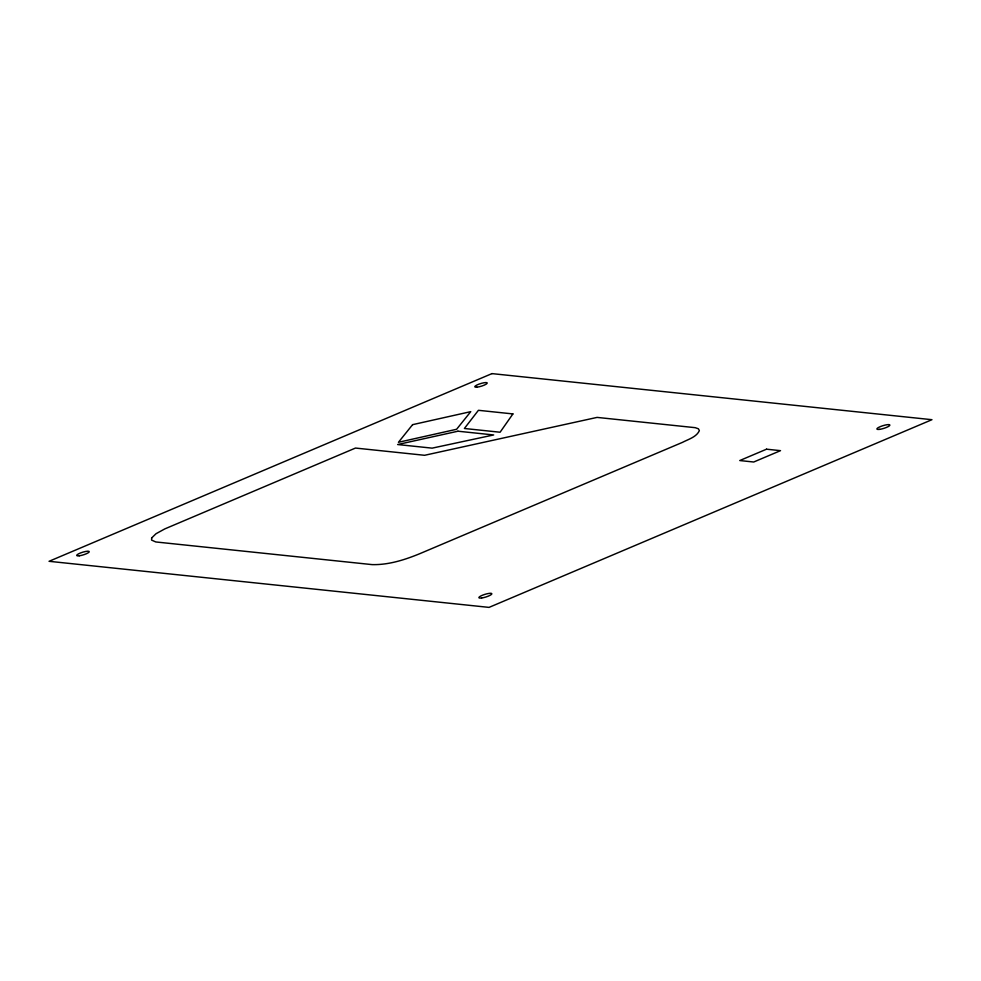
<?xml version="1.0" encoding="UTF-8"?>
<svg xmlns="http://www.w3.org/2000/svg" width="981" height="981" viewBox="0 0 981 981"><rect width="100%" height="100%" fill="white"/><g stroke="black" fill="none" stroke-linecap="round" stroke-linejoin="round"><path stroke-width="1.47" d="M151.663 537.944L151.601 540.09L155.771 541.953L372.118 564.615C388.635 565.031 404.834 559.832 419.954 553.615L682.506 442.357C688.368 439.243 696.449 437.121 699.379 430.622L698.398 428.795L695.259 427.679L597.086 417.403L424.589 455.294L355.478 448.059L164.808 528.906L156.004 533.738L151.663 537.944M512.916 413.921L500.102 432.229L464.381 428.489L478.421 410.303L512.916 413.921M412.596 424.663L398.458 442.284L456.606 429.273L470.745 411.652L412.596 424.663M491.959 373.614L49.05 561.304L489.041 607.386L931.95 419.696L491.959 373.614M766.553 449.188L739.76 460.543L753.715 462.014L780.508 450.659L766.553 449.188M457.955 431.211L397.636 444.54L432.118 448.145L493.676 434.951L457.955 431.211M879.491 429.371A6.83 1.422 -17.2 0 0 889.865 425.288A6.83 1.422 -17.2 0 0 880.766 426.441A6.83 1.422 -17.2 0 0 879.491 429.371M481.597 598.005A6.781 1.41 -17.2 0 0 491.824 593.922A6.781 1.41 -17.2 0 0 482.664 595.148A6.781 1.41 -17.2 0 0 481.597 598.005M79.265 555.798A6.585 1.373 -17.2 0 0 89.246 551.849A6.585 1.373 -17.2 0 0 80.417 552.99A6.585 1.373 -17.2 0 0 79.265 555.798M476.901 387.164A6.536 1.361 -17.2 0 0 487.14 383.338A6.536 1.361 -17.2 0 0 478.949 384.147A6.536 1.361 -17.2 0 0 476.901 387.164"/></g></svg>
